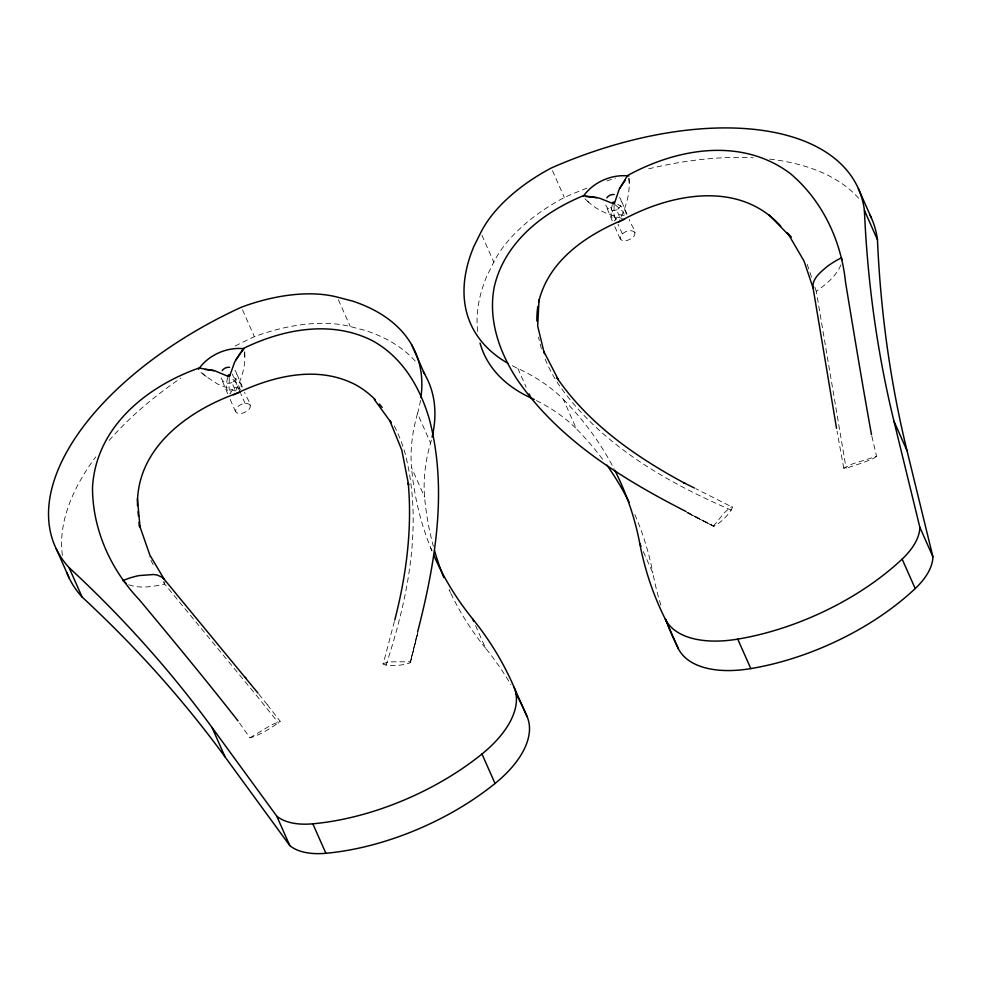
<?xml version="1.0" encoding="UTF-8"?>
<svg xmlns="http://www.w3.org/2000/svg" width="982" height="982" viewBox="0 0 982 982"><rect width="100%" height="100%" fill="white"/><g stroke="black" fill="none" stroke-linecap="round" stroke-linejoin="round"><path stroke-width="0.74" stroke-dasharray="4.91 3.68" d="M629.364 178.503A22.967 16.854 -72.2 0 1 629.155 186.69C628.726 198.364 624.748 209.645 619.581 220.017M244.837 356.552L244.727 351.274M164.915 581.602L164.62 584.045L255.246 693.955M614.094 205.287L614.032 215.77L616.524 220.803M229.272 377.984L229.064 388.43L231.519 393.451M394.359 621.483L383.127 664.225C391.536 666.594 401.834 665.661 410.194 662.789L417.203 633.574M410.488 662.285L417.816 632.96M417.669 633.206L410.194 662.789L417.608 633.82M227.714 377.444C226.351 382.649 224.755 390.235 230.132 393.684L234.047 387.252L241.474 388.59L240.971 384.085L233.667 377.297M612.338 204.673C610.976 209.878 609.392 217.476 614.757 220.913L618.672 214.481L626.099 215.819C627.191 209.522 620.464 205.606 615.677 203.188M385.938 665.489C408.205 597.707 423.23 523.811 405.087 453.267A270.099 150.099 -64.3 0 0 393.843 425.181M876.57 456.348L872.888 458.778L862.135 462.976L846.103 468.254L843.771 468.144L852.769 463.811L876.57 456.348L871.844 436.155M687.83 512.972L713.877 526.377C721.451 522.068 728.754 515.01 732.535 507.277L695.857 488.705M840.923 264.845C836.198 276.273 826.071 284.338 816.275 291.335L846.103 468.254M235.778 390.517C241.547 378.377 246.654 364.703 244.174 351.077M586.929 188.151A273.683 143.409 -23.9 0 0 564.331 197.48A127.415 66.764 -23.9 0 0 493.811 262.096L486.814 276.175A273.266 143.188 -23.9 0 0 477.768 331.977M267.35 704.745L280.189 721.304C271.339 728.018 260.721 734.72 249.956 737.826L238.847 722.089M713.349 526.242L724.372 512.739L730.35 507.35L732.277 506.687M634.973 232.415C630.53 227.971 619.814 232.722 620.268 239.019C623.57 242.726 629.609 239.989 632.85 237.423C638.779 232.243 630.272 225.222 629.266 219.477M382.882 663.623L389.559 661.856L410.341 661.758M249.956 737.826L271.167 725.06L280.189 721.304M250.336 405.185C245.905 400.742 235.189 405.492 235.643 411.789C238.933 415.496 244.972 412.759 248.225 410.194C254.154 405.014 245.635 397.992 244.641 392.248M622.404 218.495C609.466 215.23 596.221 210.197 586.782 200.389M235.164 345.995A273.683 143.409 -23.9 0 1 254.412 336.691A127.415 66.764 -23.9 0 1 350.279 326.564L365.697 330.578A273.266 143.188 -23.9 0 1 417.399 363.635M235.287 390.959L217.722 384.109L206.294 376.634A22.967 17.05 23.1 0 1 200.058 371.331L198.536 369.244M128.691 584.756C140.279 588.881 152.959 586.696 164.62 584.045L161.551 578.877M731.565 510.235C665.771 481.892 600.284 444.281 558.525 384.343A270.099 147.705 16.4 0 1 544.519 357.509M687.228 512.714L713.877 526.377L686.737 512.346M687.388 512.211L713.079 525.763M615.063 204.686L622.993 211.474L625.092 216.654M588.549 202.169L584.695 198.56M232.869 379.298L238.233 384.576L240.308 389.793M258.757 694.078L268.049 705.628M256.13 695.06L278.667 723.133M153.131 564.675L149.08 556.684M552.461 170.684L564.331 197.48M643.382 551.724L652.883 573.157A1040.171 545.035 -23.9 0 0 661.021 605.649M512.334 365.746A273.266 143.188 -23.9 0 0 517.858 368.459A403.442 211.4 -23.9 0 1 563.361 399.367L576.422 428.839A989.561 518.508 -23.9 0 1 603.378 460.3M481.941 235.299L493.811 262.096M517.858 368.459L526.168 387.215M420.48 400.398A273.266 143.188 -23.9 0 1 417.51 413.545L430.57 443.017A403.442 211.4 -23.9 0 0 424.58 497.039A989.561 518.508 -23.9 0 0 433.369 546.409M338.409 299.768L350.279 326.564M417.51 413.545A403.442 211.4 -23.9 0 0 411.519 467.567L424.58 497.039M475.546 625.509L485.636 648.28A1040.171 545.035 -23.9 0 1 510.91 684.687M430.754 548.066L431.945 550.742M449.216 589.851L450.407 592.527M242.542 309.895L254.412 336.691M622.392 234.011L618.046 224.166M620.268 239.019L614.56 226.081M245.107 403.479L240.762 393.635M235.643 411.789L229.935 398.852M240.259 392.481L232.292 374.093M616.107 219.772L609.577 204.624M627.019 214.334L620.698 199.199M612.326 220.938L605.992 205.803M242.394 387.104L236.061 371.969M227.689 393.708L221.367 378.573M619.605 197.419A8.04 8.028 -17.6 0 1 616.671 209.817L619.335 216.482M234.71 389.253L231.998 382.575A8.028 8.003 -17.6 0 0 234.968 370.189M807.216 264.33L811.979 278.544M814.851 287.063L816.275 291.335M843.771 468.144L837.032 431.172M616.671 209.817A8.04 8.028 -17.6 0 1 605.44 203.802M541.475 348.831A270.099 147.705 16.4 0 1 538.566 337.157M628.394 178.172A23.764 18.228 -87 0 1 629.155 186.69M563.361 399.367A989.561 518.508 -23.9 0 1 614.118 468.966M606.913 180.921A273.683 143.409 -23.9 0 1 615.518 178.098M648.648 168.83A273.683 143.409 -23.9 0 1 753.194 157.746M769.63 159.109A273.683 143.409 -23.9 0 1 859.25 198.978M536.467 400.595A403.442 211.4 -23.9 0 1 576.422 428.839M634.838 514.568A989.561 518.508 -23.9 0 1 652.883 573.157M232.01 382.599A8.04 8.028 -17.6 0 1 220.754 376.572M206.294 376.634A23.764 18.449 38.1 0 1 200.438 370.398M431.884 550.816A989.561 518.508 -23.9 0 1 411.519 467.567M62.406 555.395A273.683 143.409 -23.9 0 1 95.733 456.925M109.1 440.439A273.683 143.409 -23.9 0 1 180.934 378.021M431.368 440.071A273.266 143.188 -23.9 0 1 430.57 443.017M485.636 648.28A989.561 518.508 -23.9 0 1 449.142 589.838"/><path stroke-width="1.47" d="M539.02 299.731L537.694 326.122L544.396 353.753M417.571 632.089C435.394 562.919 447.915 489.429 429.306 419.056A308.139 171.249 -64.3 0 0 372.399 340.693C331.388 319.837 283.049 329.08 243.352 348.45L234.686 362.002L229.506 376.511M614.302 203.802L619.2 189.195L627.559 175.532C677.641 148.086 742.085 137.038 790.645 173.826C822.646 201.015 841.341 241.032 845.563 282.46C853.947 333.254 862.319 384.072 871.513 434.719M394.764 620.023C406.278 575.391 412.354 529.102 408.242 483.009L408.635 485.108L401.798 450.124L389.829 420.677L391.118 422.604L374.351 399.502M228.082 376.02L228.524 374.805L229.727 375.284M612.707 203.249L613.149 202.034L614.364 202.513M538.627 302.174C548.521 260.083 587.162 234.526 624.798 219.072M235.913 359.731L240.737 352.833M619.568 188.495L625.374 180.062M198.536 369.244C208.368 355.005 227.038 346.732 244.199 348.745M583.173 196.486C592.993 182.235 611.663 173.961 628.824 175.974M241.609 351.814L243.34 349.764M618.476 222.202C667.294 194.154 738.255 178.908 780.702 226.142M240.025 392.199C190.054 409.113 136.093 447.105 137.48 505.62M233.483 394.85C270.774 376.683 316.13 364.457 355.214 384.563A270.099 150.099 -64.3 0 1 375.333 399.748M585.861 196.535L596.958 197.566M205.299 369.49L214.125 370.619M694.507 488.042L683.717 482.714L684.884 483.328C635.98 457.023 588.893 424.224 557.015 377.91L558.414 379.776L543.832 351.495M613.811 203.888L599.474 198.143L583.492 195.663C543.39 212.1 505.092 241.854 494.511 285.836A308.139 168.511 16.4 0 0 517.207 379.568C558.537 439.776 622.171 478.885 686.025 511.499M229.113 376.818L214.886 370.815L199.027 368.017C146.036 386.798 95.929 427.416 92.504 487.416C92.468 529.347 110.635 569.56 139.284 599.707C172.636 639.724 205.876 679.875 237.988 720.874M257.984 693.096L162.803 577.576L157.365 575.084L153.56 574.507L139.137 575.575A69.796 52.881 -34 0 0 123.045 580.546L126.359 583.578M787.098 232.709L791.369 237.092M769.127 214.948L789.393 235.778M162.803 577.576L164.301 579.417L149.853 555.063L139.456 525.235M245.119 677.163L246.016 678.267M420.922 397.526A273.266 143.188 -23.9 0 0 352.636 301.106L337.219 297.092A127.415 66.764 -23.9 0 0 241.351 307.219A273.683 143.409 -23.9 0 0 69.047 567.584A3625.446 1899.691 -23.9 0 1 212.026 727.49L276.74 816.14L289.8 845.612A70.213 36.788 -23.9 0 0 325.889 853.284A183.082 95.929 -23.9 0 0 495.038 783.476A103.883 54.427 -23.9 0 0 527.101 716.651L514.04 687.179A1040.171 545.035 -23.9 0 0 472.575 618.807A989.561 518.508 -23.9 0 1 433.639 554.928M66.923 572.837A273.683 143.409 -23.9 0 0 82.107 597.056A3625.446 1899.691 -23.9 0 1 225.087 756.962L289.8 845.612M788.165 233.839L804.086 261.187L813.084 287.996L836.541 428.336M858.354 188.556L871.415 218.029M508.357 363.586A273.266 143.188 -23.9 0 1 473.754 246.703L480.75 232.624A127.415 66.764 -23.9 0 1 551.27 168.008A273.683 143.409 -23.9 0 1 864.406 210.32L877.466 239.792A3625.446 1899.691 -23.9 0 0 907.012 450.652L932.9 556.745A70.213 36.788 -23.9 0 1 915.199 588.574A183.082 95.929 -23.9 0 1 750.8 668.595A103.883 54.427 -23.9 0 1 678.378 648.697A1040.171 545.035 -23.9 0 1 667.613 624.466M864.406 210.32A3625.446 1899.691 -23.9 0 0 893.951 421.18L907.012 450.652M893.951 421.18L919.839 527.273L932.9 556.745M919.839 527.273A70.213 36.788 -23.9 0 1 902.139 559.102L915.199 588.574M614.793 470.292A989.561 518.508 -23.9 0 1 639.822 543.684A1040.171 545.035 -23.9 0 0 665.33 619.225A103.883 54.427 -23.9 0 0 737.74 639.122L750.8 668.595M639.822 543.684L641.013 546.36M665.33 619.225L678.378 648.697M529.138 393.917L530.918 397.931A403.442 211.4 -23.9 0 1 534.269 399.514M411.581 344.633L424.641 374.105M472.575 618.807L473.766 621.483M514.04 687.179A103.883 54.427 -23.9 0 1 481.978 754.004L495.038 783.476M276.74 816.14A70.213 36.788 -23.9 0 0 312.828 823.812L325.889 853.284M212.026 727.49L225.087 756.962M69.047 567.584L82.107 597.056M56.256 548.84L69.317 578.312M813.084 287.996C811.746 278.655 820.866 271.94 827.151 266.539A69.796 53.003 -15.4 0 1 841.599 257.775L841.844 259.923M137.406 498.709L140.07 527.457M138.032 511.671L138.462 516.201M139.014 522.252L139.432 526.782M606.839 197.836A8.04 8.028 -17.6 0 1 614.18 194.51M536.872 321.077A270.099 147.705 16.4 0 1 537.854 306.433M902.139 559.102A183.082 95.929 -23.9 0 1 737.74 639.122M870.15 215.328A273.683 143.409 -23.9 0 1 877.466 239.792M530.918 397.931A273.266 143.188 -23.9 0 1 480.038 343.111M606.937 465.198A989.561 518.508 -23.9 0 1 629.192 502.428M667.134 623.226A1040.171 545.035 -23.9 0 1 665.735 619.495M379.334 404.032A270.099 150.099 -64.3 0 1 382.182 407.407M222.178 370.595A8.04 8.028 -17.6 0 1 229.543 367.317M481.978 754.004A183.082 95.929 -23.9 0 1 312.828 823.812M423.205 371.699A273.266 143.188 -23.9 0 1 432.092 437.125M443.815 577.539A989.561 518.508 -23.9 0 1 434.584 550.742M516.127 693.967A1040.171 545.035 -23.9 0 1 518.606 698.668M519.22 699.847A1040.171 545.035 -23.9 0 1 527.101 716.651"/></g></svg>
